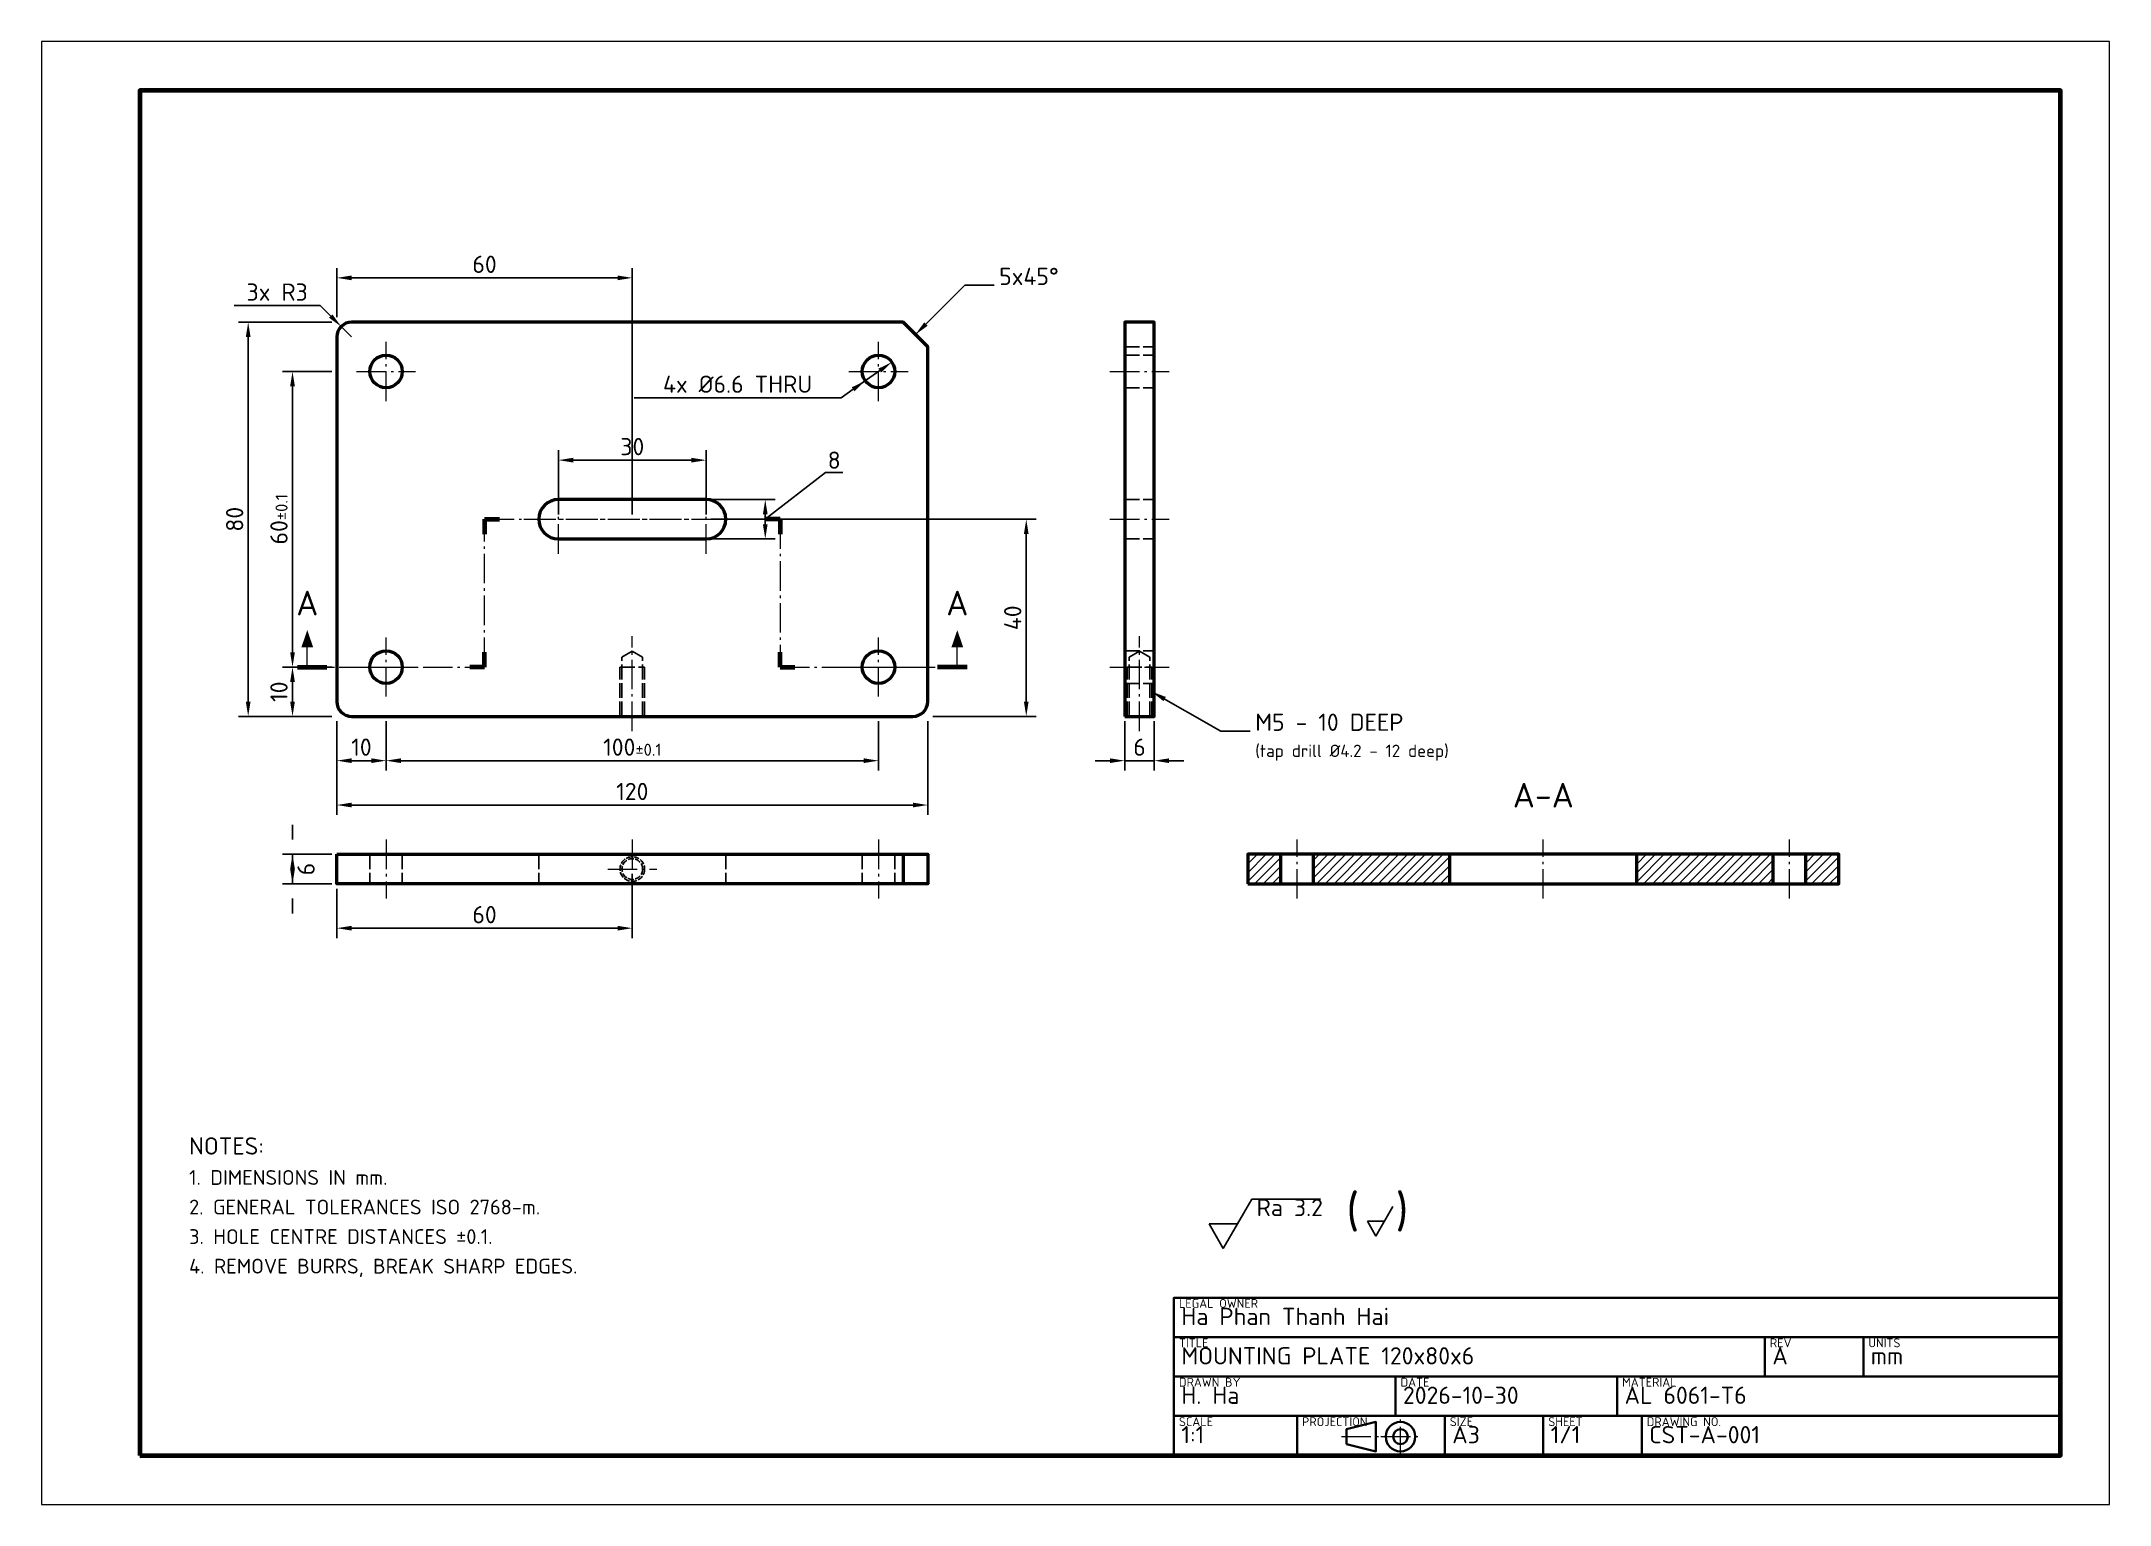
# Model space of a CAD drawing. Header units: millimetres. Extents: x 0 to 420, y 0 to 297.
import ezdxf
from ezdxf.enums import TextEntityAlignment as Align

# ---------------------------------------------------------------- set-up
doc = ezdxf.new("R2010")
doc.units = ezdxf.units.MM
doc.linetypes.add('CENTER', pattern=[8.5, 6, -1, 0.5, -1])
doc.linetypes.add('DASHED', pattern=[3.75, 3, -0.75])
for name, color, linetype, lineweight in [('CENTER', 7, 'CENTER', 18), ('DIM', 7, 'Continuous', 18), ('HATCH', 7, 'Continuous', 18), ('HIDDEN', 7, 'DASHED', 25), ('OUTLINE', 7, 'Continuous', 50), ('TEXT', 7, 'Continuous', 25), ('TITLE', 7, 'Continuous', 35)]:
    doc.layers.add(name, color=color, linetype=linetype, lineweight=lineweight)
doc.styles.add('ISO', font='isocpeur.ttf')
doc.dimstyles.new('ISO-A', dxfattribs={"dimtxt": 3.5, "dimasz": 3, "dimexe": 2, "dimexo": 1, "dimgap": 1, "dimtad": 1, "dimdsep": 46, "dimtxsty": 'ISO', "dimcen": 2.5, "dimazin": 3, "dimtfac": 1, "dimtdec": 1, "dimtmove": 0, "dimatfit": 3, "dimarcsym": 0})

# ---------------------------------------------------------------- blocks, each defined once
blk = doc.blocks.new('_CLOSEDFILLED')
at = {"color": 0, "linetype": 'ByBlock'}
blk.add_solid([(-1, 0.16), (0, 0), (-1, -0.16)], dxfattribs=at)
blk = doc.blocks.new('*D10')
for p, q in [((147, 200), (159.25, 209.5)), ((159.25, 209.5), (162.75, 209.5)), ((136, 204), (149, 204)), ((147, 199), (147, 201)), ((136, 196), (149, 196))]:
    blk.add_line(p, q)
at = {"layer": 'Defpoints'}
for p in [(135, 204), (135, 196), (147, 196)]:
    blk.add_point(p, dxfattribs=at)
at = {"layer": 'DIM', "xscale": 3, "yscale": 3}
for p, rotation in [((147, 204), 90), ((147, 196), 270)]:
    blk.add_blockref('_CLOSEDFILLED', p, dxfattribs=dict(at, rotation=rotation))
at = {"layer": 'DIM', "insert": (161, 212), "char_height": 3.5, "attachment_point": 5, "style": 'ISO'}
blk.add_mtext('8', dxfattribs=at)

msp = doc.modelspace()

# ---------------------------------------------------------------- hatches: boundary and pattern name
at = {"layer": 'HATCH'}
h = msp.add_hatch(dxfattribs=at)
h.set_pattern_fill('ANSI31', scale=0.4)
h.paths.add_polyline_path([(245, 126), (251.7, 126), (251.7, 132), (245, 132)])
h.paths.add_polyline_path([(258.3, 126), (286, 126), (286, 132), (258.3, 132)])
h.paths.add_polyline_path([(324, 126), (351.7, 126), (351.7, 132), (324, 132)])
h.paths.add_polyline_path([(358.3, 126), (365, 126), (365, 132), (358.3, 132)])

# ---------------------------------------------------------------- linework, layer by layer
at = {"layer": 'CENTER'}
for p, q in [((70, 224), (70, 236)), ((170, 224), (170, 236)), ((64, 230), (76, 230)), ((164, 230), (176, 230)), ((217, 230), (229, 230)), ((105, 193), (105, 207)), ((135, 193), (135, 207)), ((98, 200), (142, 200)), ((217, 200), (229, 200)), ((70, 164), (70, 176)), ((120, 157), (120, 176.262)), ((170, 164), (170, 176)), ((223, 157), (223, 176.262)), ((64, 170), (76, 170)), ((164, 170), (176, 170)), ((217, 170), (229, 170)), ((70, 135), (70, 123)), ((120, 135), (120, 123)), ((170, 135), (170, 123)), ((255, 123), (255, 135)), ((305, 123), (305, 135)), ((355, 123), (355, 135)), ((115, 129), (125, 129)), ((276, 9.8), (276, 17.8)), ((264, 13.8), (272, 13.8)), ((272, 13.8), (280, 13.8))]:
    msp.add_line(p, q, dxfattribs=at)
msp.add_lwpolyline([(52, 170), (90, 170), (90, 200), (150, 200), (150, 170), (188, 170)], dxfattribs=at)
at = {"layer": 'DIM'}
for p, q in [((54, 170), (54, 174)), ((186, 170), (186, 174))]:
    msp.add_line(p, q, dxfattribs=at)
for points in [[(52.8, 174), (55.2, 174), (54, 177.5)], [(184.8, 174), (187.2, 174), (186, 177.5)]]:
    msp.add_solid(points, dxfattribs=at)
at = {"layer": 'HIDDEN'}
for p, q in [((220, 235), (226, 235)), ((220, 233.3), (226, 233.3)), ((220, 226.7), (226, 226.7)), ((220, 204), (226, 204)), ((220, 196), (226, 196)), ((117.9, 172), (120, 173.262)), ((122.1, 172), (120, 173.262)), ((220, 173.3), (226, 173.3)), ((220.9, 172), (223, 173.262)), ((225.1, 172), (223, 173.262)), ((117.5, 160), (117.5, 170)), ((117.5, 170), (122.5, 170)), ((117.9, 160), (117.9, 172)), ((122.1, 160), (122.1, 172)), ((122.5, 160), (122.5, 170)), ((220.5, 160), (220.5, 170)), ((220.5, 170), (225.5, 170)), ((220.9, 160), (220.9, 172)), ((225.1, 160), (225.1, 172)), ((225.5, 160), (225.5, 170)), ((220, 166.7), (226, 166.7)), ((66.7, 132), (66.7, 126)), ((73.3, 132), (73.3, 126)), ((101, 132), (101, 126)), ((139, 132), (139, 126)), ((166.7, 132), (166.7, 126)), ((173.3, 132), (173.3, 126))]:
    msp.add_line(p, q, dxfattribs=at)
at = {"layer": 'HIDDEN', "ltscale": 0.4}
for radius in [2.5, 2.1]:
    msp.add_circle((120, 129), radius, dxfattribs=at)
at = {"layer": 'OUTLINE', "lineweight": 70}
for p, q in [((90, 200), (90, 197)), ((90, 200), (93, 200)), ((150, 200), (147, 200)), ((150, 200), (150, 197)), ((90, 170), (90, 173)), ((150, 170), (150, 173)), ((52, 170), (58, 170)), ((90, 170), (87, 170)), ((150, 170), (153, 170)), ((188, 170), (182, 170))]:
    msp.add_line(p, q, dxfattribs=at)
at = {"layer": 'OUTLINE'}
for p, q in [((175, 132), (175, 126)), ((251.7, 126), (251.7, 132)), ((258.3, 126), (258.3, 132)), ((286, 126), (286, 132)), ((324, 126), (324, 132)), ((351.7, 126), (351.7, 132)), ((358.3, 126), (358.3, 132))]:
    msp.add_line(p, q, dxfattribs=at)
for points in [[(63, 160), (177, 160, 0.4142136), (180, 163), (180, 235), (175, 240), (63, 240, 0.4142136), (60, 237), (60, 163, 0.4142136)], [(105, 196), (135, 196, 1), (135, 204), (105, 204, 1)]]:
    msp.add_lwpolyline(points, format="xyb", close=True, dxfattribs=at)
for points in [[(220, 160), (226, 160), (226, 240), (220, 240)], [(60, 132), (180, 132), (180, 126), (60, 126)], [(245, 126), (365, 126), (365, 132), (245, 132)]]:
    msp.add_lwpolyline(points, close=True, dxfattribs=at)
for centre in [(70, 230), (170, 230), (70, 170), (170, 170)]:
    msp.add_circle(centre, 3.3, dxfattribs=at)
at = {"layer": 'TEXT'}
for p, q in [((240, 52), (245.774, 62)), ((245.774, 62), (259.774, 62)), ((271, 54.5), (274.464, 60.5)), ((237.113, 57), (240, 52)), ((237.113, 57), (242.887, 57)), ((269.268, 57.5), (271, 54.5)), ((269.268, 57.5), (272.732, 57.5))]:
    msp.add_line(p, q, dxfattribs=at)
at = {"layer": 'TITLE', "lineweight": 18}
msp.add_lwpolyline([(0, 0), (420, 0), (420, 297), (0, 297)], close=True, dxfattribs=at)
at = {"layer": 'TITLE', "lineweight": 70}
msp.add_lwpolyline([(20, 10), (410, 10), (410, 287), (20, 287)], close=True, dxfattribs=at)
at = {"layer": 'TITLE', "lineweight": 35}
for points in [[(230, 34), (410, 34), (410, 42), (230, 42)], [(230, 26), (350, 26), (350, 34), (230, 34)], [(350, 26), (370, 26), (370, 34), (350, 34)], [(370, 26), (410, 26), (410, 34), (370, 34)], [(230, 18), (275, 18), (275, 26), (230, 26)], [(275, 18), (320, 18), (320, 26), (275, 26)], [(320, 18), (410, 18), (410, 26), (320, 26)], [(230, 10), (255, 10), (255, 18), (230, 18)], [(255, 10), (285, 10), (285, 18), (255, 18)], [(285, 10), (305, 10), (305, 18), (285, 18)], [(305, 10), (325, 10), (325, 18), (305, 18)], [(325, 10), (410, 10), (410, 18), (325, 18)]]:
    msp.add_lwpolyline(points, close=True, dxfattribs=at)
at = {"layer": 'TITLE'}
msp.add_lwpolyline([(265, 12.3), (271, 10.8), (271, 16.8), (265, 15.3)], close=True, dxfattribs=at)
for radius in [3, 1.5]:
    msp.add_circle((276, 13.8), radius, dxfattribs=at)

# ---------------------------------------------------------------- texts
at = {"layer": 'DIM', "style": 'ISO'}
for s, height, p in [('5x45°', 3.5, (194.5, 246.5)), ('M5 - 10 DEEP', 3.5, (246.5, 156)), ('(tap drill Ø4.2 - 12 deep)', 2.5, (246.5, 151))]:
    msp.add_text(s, height=height, dxfattribs=at).set_placement(p, align=Align.BOTTOM_LEFT)
at = {"layer": 'TEXT', "style": 'ISO'}
for s, p in [('A', (54, 179)), ('A', (186, 179)), ('A-A', (305, 140))]:
    msp.add_text(s, height=5, dxfattribs=at).set_placement(p, align=Align.BOTTOM_CENTER)
for s, height, p in [('NOTES:', 3.5, (30, 70)), ('1. DIMENSIONS IN mm.', 3, (30, 64)), ('(', 7, (265, 54)), (')', 7, (275, 54)), ('2. GENERAL TOLERANCES ISO 2768-m.', 3, (30, 58)), ('Ra 3.2', 3.5, (246.774, 57.5)), ('3. HOLE CENTRE DISTANCES ±0.1.', 3, (30, 52)), ('4. REMOVE BURRS, BREAK SHARP EDGES.', 3, (30, 46))]:
    msp.add_text(s, height=height, dxfattribs=at).set_placement(p, align=Align.BOTTOM_LEFT)
at = {"layer": 'TITLE', "style": 'ISO'}
for s, height, p in [('LEGAL OWNER', 1.8, (231, 39.4)), ('Ha Phan Thanh Hai', 3.5, (231.5, 35.4)), ('TITLE', 1.8, (231, 31.4)), ('REV', 1.8, (351, 31.4)), ('UNITS', 1.8, (371, 31.4)), ('MOUNTING PLATE 120x80x6', 3.5, (231.5, 27.4)), ('A', 3.5, (351.5, 27.4)), ('mm', 3.5, (371.5, 27.4)), ('DRAWN BY', 1.8, (231, 23.4)), ('DATE', 1.8, (276, 23.4)), ('MATERIAL', 1.8, (321, 23.4)), ('H. Ha', 3.5, (231.5, 19.4)), ('2026-10-30', 3.5, (276.5, 19.4)), ('AL 6061-T6', 3.5, (321.5, 19.4)), ('SCALE', 1.8, (231, 15.4)), ('PROJECTION', 1.8, (256, 15.4)), ('SIZE', 1.8, (286, 15.4)), ('SHEET', 1.8, (306, 15.4)), ('DRAWING NO.', 1.8, (326, 15.4)), ('1:1', 3.5, (231.5, 11.4)), ('A3', 3.5, (286.5, 11.4)), ('1/1', 3.5, (306.5, 11.4)), ('CST-A-001', 3.5, (326.5, 11.4))]:
    msp.add_text(s, height=height, dxfattribs=at).set_placement(p, align=Align.BOTTOM_LEFT)

# ---------------------------------------------------------------- dimensions: what is measured, and where the dimension line sits
at = {"layer": 'DIM'}
for base, p1, p2 in [((60, 249), (60, 240), (120, 200)), ((105, 212), (105, 200), (135, 200)), ((60, 151), (60, 160), (70, 160)), ((60, 142), (60, 160), (180, 160)), ((220, 151), (220, 160), (226, 160)), ((60, 117), (60, 126), (120, 129))]:
    msp.add_linear_dim(base=base, p1=p1, p2=p2, dimstyle='ISO-A', dxfattribs=at).render()
msp.add_radius_dim(center=(63, 237), mpoint=(60.879, 239.121), text='3x <>', dimstyle='ISO-A', override={"dimtih": 1, "dimtoh": 1}, dxfattribs=at).render()
for base, p1, p2 in [((42, 160), (60, 160), (60, 240)), ((200, 160), (180, 160), (135, 200)), ((51, 160), (60, 160), (60, 170)), ((51, 132), (60, 132), (60, 126))]:
    msp.add_linear_dim(base=base, p1=p1, p2=p2, angle=90, dimstyle='ISO-A', dxfattribs=at).render()
msp.add_diameter_dim_2p(p1=(172.703, 231.893), p2=(167.297, 228.107), text='4x <> THRU', dimstyle='ISO-A', override={"dimtih": 1, "dimtoh": 1}, dxfattribs=at).render()
msp.add_linear_dim(base=(51, 170), p1=(60, 170), p2=(60, 230), angle=90, dimstyle='ISO-A', override={"dimtol": 1, "dimtp": 0.1, "dimtm": 0.1, "dimtfac": 0.7}, dxfattribs=at).render()
dim = msp.add_linear_dim(base=(147, 196), p1=(135, 196), p2=(135, 204), angle=90, dimstyle='ISO-A', override={"dimtih": 1, "dimtoh": 1, "dimtmove": 1}, dxfattribs=at)
dim.commit()
dim.dimension.update_dxf_attribs({"geometry": '*D10', "text_midpoint": (159.25, 209.5), "dimtype": 160})
msp.add_linear_dim(base=(70, 151), p1=(70, 160), p2=(170, 160), dimstyle='ISO-A', override={"dimtol": 1, "dimtp": 0.1, "dimtm": 0.1, "dimtfac": 0.7}, dxfattribs=at).render()

# ---------------------------------------------------------------- leaders
for points in [[(177.5, 237.5), (187.5, 247.5), (193.5, 247.5)], [(225.5, 165), (239.5, 157), (245.5, 157)]]:
    msp.add_leader(points, dimstyle='ISO-A', dxfattribs=at)

doc.saveas('drawing.dxf')
